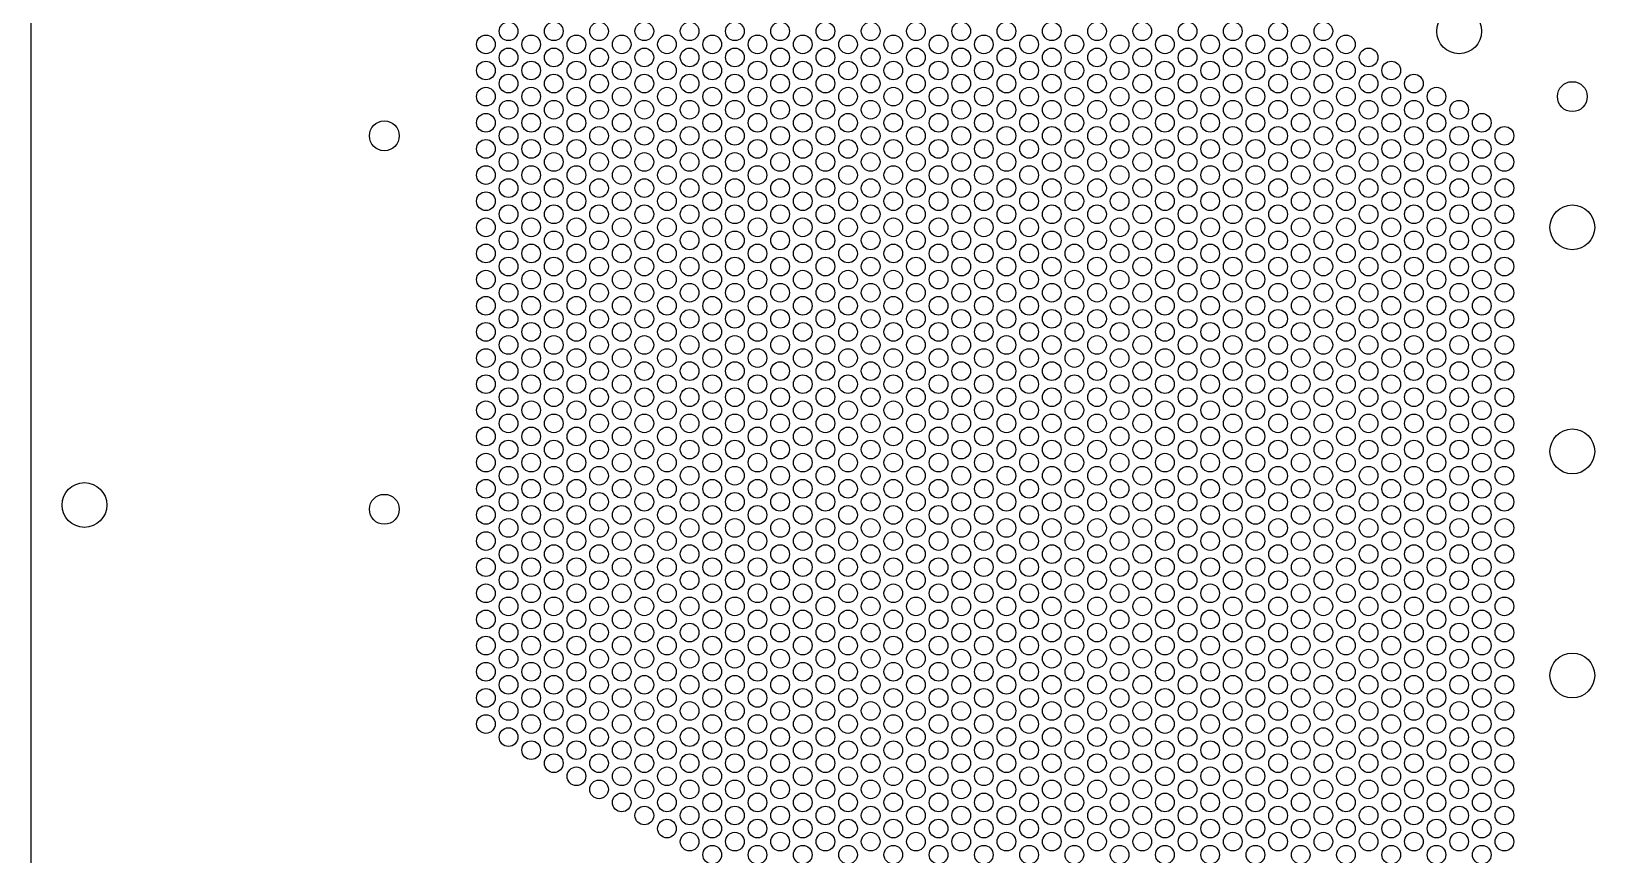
# Model space of a CAD drawing. Extents: x -83 to 83, y -110 to 95.
# Drawn here: x -82.5 to 1.2, y -40.6 to 3.5 of the extents above; entities that cross this region are included whole.
import ezdxf

# ---------------------------------------------------------------- set-up
doc = ezdxf.new("R2010")
doc.units = 0
doc.layers.get('0').update_dxf_attribs({"linetype": 'CONTINUOUS'})

msp = doc.modelspace()

# ---------------------------------------------------------------- linework, layer by layer
at = {"color": 7, "linetype": 'CONTINUOUS'}
msp.add_line((-82.55, -47.66), (-82.55, 47.66), dxfattribs=at)
for centre, radius in [((-6.062, 3.5), 1.2), ((-56.984, 3.5), 0.5), ((-54.56, 3.5), 0.5), ((-52.135, 3.5), 0.5), ((-49.71, 3.5), 0.5), ((-47.285, 3.5), 0.5), ((-44.86, 3.5), 0.5), ((-42.435, 3.5), 0.5), ((-40.01, 3.5), 0.5), ((-37.586, 3.5), 0.5), ((-35.161, 3.5), 0.5), ((-32.736, 3.5), 0.5), ((-30.311, 3.5), 0.5), ((-27.886, 3.5), 0.5), ((-25.461, 3.5), 0.5), ((-23.036, 3.5), 0.5), ((-20.611, 3.5), 0.5), ((-18.187, 3.5), 0.5), ((-15.762, 3.5), 0.5), ((-13.337, 3.5), 0.5), ((-58.197, 2.8), 0.5), ((-56.984, 2.1), 0.5), ((-55.772, 2.8), 0.5), ((-54.56, 2.1), 0.5), ((-53.347, 2.8), 0.5), ((-52.135, 2.1), 0.5), ((-50.922, 2.8), 0.5), ((-49.71, 2.1), 0.5), ((-48.497, 2.8), 0.5), ((-47.285, 2.1), 0.5), ((-46.073, 2.8), 0.5), ((-44.86, 2.1), 0.5), ((-43.648, 2.8), 0.5), ((-42.435, 2.1), 0.5), ((-41.223, 2.8), 0.5), ((-40.01, 2.1), 0.5), ((-38.798, 2.8), 0.5), ((-37.586, 2.1), 0.5), ((-36.373, 2.8), 0.5), ((-35.161, 2.1), 0.5), ((-33.948, 2.8), 0.5), ((-32.736, 2.1), 0.5), ((-31.523, 2.8), 0.5), ((-30.311, 2.1), 0.5), ((-29.098, 2.8), 0.5), ((-27.886, 2.1), 0.5), ((-26.674, 2.8), 0.5), ((-25.461, 2.1), 0.5), ((-24.249, 2.8), 0.5), ((-23.036, 2.1), 0.5), ((-21.824, 2.8), 0.5), ((-20.611, 2.1), 0.5), ((-19.399, 2.8), 0.5), ((-18.187, 2.1), 0.5), ((-16.974, 2.8), 0.5), ((-15.762, 2.1), 0.5), ((-14.549, 2.8), 0.5), ((-13.337, 2.1), 0.5), ((-12.124, 2.8), 0.5), ((-10.912, 2.1), 0.5), ((-58.197, 1.4), 0.5), ((-55.772, 1.4), 0.5), ((-53.347, 1.4), 0.5), ((-50.922, 1.4), 0.5), ((-48.497, 1.4), 0.5), ((-46.073, 1.4), 0.5), ((-43.648, 1.4), 0.5), ((-41.223, 1.4), 0.5), ((-38.798, 1.4), 0.5), ((-36.373, 1.4), 0.5), ((-33.948, 1.4), 0.5), ((-31.523, 1.4), 0.5), ((-29.098, 1.4), 0.5), ((-26.674, 1.4), 0.5), ((-24.249, 1.4), 0.5), ((-21.824, 1.4), 0.5), ((-19.399, 1.4), 0.5), ((-16.974, 1.4), 0.5), ((-14.549, 1.4), 0.5), ((-12.124, 1.4), 0.5), ((-9.699, 1.4), 0.5), ((-56.984, 0.7), 0.5), ((-54.56, 0.7), 0.5), ((-52.135, 0.7), 0.5), ((-49.71, 0.7), 0.5), ((-47.285, 0.7), 0.5), ((-44.86, 0.7), 0.5), ((-42.435, 0.7), 0.5), ((-40.01, 0.7), 0.5), ((-37.586, 0.7), 0.5), ((-35.161, 0.7), 0.5), ((-32.736, 0.7), 0.5), ((-30.311, 0.7), 0.5), ((-27.886, 0.7), 0.5), ((-25.461, 0.7), 0.5), ((-23.036, 0.7), 0.5), ((-20.611, 0.7), 0.5), ((-18.187, 0.7), 0.5), ((-15.762, 0.7), 0.5), ((-13.337, 0.7), 0.5), ((-10.912, 0.7), 0.5), ((-8.487, 0.7), 0.5), ((-58.197, 0), 0.5), ((-55.772, 0), 0.5), ((-53.347, 0), 0.5), ((-50.922, 0), 0.5), ((-48.497, 0), 0.5), ((-46.073, 0), 0.5), ((-43.648, 0), 0.5), ((-41.223, 0), 0.5), ((-38.798, 0), 0.5), ((-36.373, 0), 0.5), ((-33.948, 0), 0.5), ((-31.523, 0), 0.5), ((-29.098, 0), 0.5), ((-26.674, 0), 0.5), ((-24.249, 0), 0.5), ((-21.824, 0), 0.5), ((-19.399, 0), 0.5), ((-16.974, 0), 0.5), ((-14.549, 0), 0.5), ((-12.124, 0), 0.5), ((-9.699, 0), 0.5), ((-7.275, 0), 0.5), ((0, 0), 0.8), ((-56.984, -0.7), 0.5), ((-54.56, -0.7), 0.5), ((-52.135, -0.7), 0.5), ((-49.71, -0.7), 0.5), ((-47.285, -0.7), 0.5), ((-44.86, -0.7), 0.5), ((-42.435, -0.7), 0.5), ((-40.01, -0.7), 0.5), ((-37.586, -0.7), 0.5), ((-35.161, -0.7), 0.5), ((-32.736, -0.7), 0.5), ((-30.311, -0.7), 0.5), ((-27.886, -0.7), 0.5), ((-25.461, -0.7), 0.5), ((-23.036, -0.7), 0.5), ((-20.611, -0.7), 0.5), ((-18.187, -0.7), 0.5), ((-15.762, -0.7), 0.5), ((-13.337, -0.7), 0.5), ((-10.912, -0.7), 0.5), ((-8.487, -0.7), 0.5), ((-6.062, -0.7), 0.5), ((-63.637, -2.1), 0.8), ((-58.197, -1.4), 0.5), ((-56.984, -2.1), 0.5), ((-55.772, -1.4), 0.5), ((-54.56, -2.1), 0.5), ((-53.347, -1.4), 0.5), ((-52.135, -2.1), 0.5), ((-50.922, -1.4), 0.5), ((-49.71, -2.1), 0.5), ((-48.497, -1.4), 0.5), ((-47.285, -2.1), 0.5), ((-46.073, -1.4), 0.5), ((-44.86, -2.1), 0.5), ((-43.648, -1.4), 0.5), ((-42.435, -2.1), 0.5), ((-41.223, -1.4), 0.5), ((-40.01, -2.1), 0.5), ((-38.798, -1.4), 0.5), ((-37.586, -2.1), 0.5), ((-36.373, -1.4), 0.5), ((-35.161, -2.1), 0.5), ((-33.948, -1.4), 0.5), ((-32.736, -2.1), 0.5), ((-31.523, -1.4), 0.5), ((-30.311, -2.1), 0.5), ((-29.098, -1.4), 0.5), ((-27.886, -2.1), 0.5), ((-26.674, -1.4), 0.5), ((-25.461, -2.1), 0.5), ((-24.249, -1.4), 0.5), ((-23.036, -2.1), 0.5), ((-21.824, -1.4), 0.5), ((-20.611, -2.1), 0.5), ((-19.399, -1.4), 0.5), ((-18.187, -2.1), 0.5), ((-16.974, -1.4), 0.5), ((-15.762, -2.1), 0.5), ((-14.549, -1.4), 0.5), ((-13.337, -2.1), 0.5), ((-12.124, -1.4), 0.5), ((-10.912, -2.1), 0.5), ((-9.699, -1.4), 0.5), ((-8.487, -2.1), 0.5), ((-7.275, -1.4), 0.5), ((-6.062, -2.1), 0.5), ((-4.85, -1.4), 0.5), ((-3.637, -2.1), 0.5), ((-58.197, -2.8), 0.5), ((-55.772, -2.8), 0.5), ((-53.347, -2.8), 0.5), ((-50.922, -2.8), 0.5), ((-48.497, -2.8), 0.5), ((-46.073, -2.8), 0.5), ((-43.648, -2.8), 0.5), ((-41.223, -2.8), 0.5), ((-38.798, -2.8), 0.5), ((-36.373, -2.8), 0.5), ((-33.948, -2.8), 0.5), ((-31.523, -2.8), 0.5), ((-29.098, -2.8), 0.5), ((-26.674, -2.8), 0.5), ((-24.249, -2.8), 0.5), ((-21.824, -2.8), 0.5), ((-19.399, -2.8), 0.5), ((-16.974, -2.8), 0.5), ((-14.549, -2.8), 0.5), ((-12.124, -2.8), 0.5), ((-9.699, -2.8), 0.5), ((-7.275, -2.8), 0.5), ((-4.85, -2.8), 0.5), ((-56.984, -3.5), 0.5), ((-54.56, -3.5), 0.5), ((-52.135, -3.5), 0.5), ((-49.71, -3.5), 0.5), ((-47.285, -3.5), 0.5), ((-44.86, -3.5), 0.5), ((-42.435, -3.5), 0.5), ((-40.01, -3.5), 0.5), ((-37.586, -3.5), 0.5), ((-35.161, -3.5), 0.5), ((-32.736, -3.5), 0.5), ((-30.311, -3.5), 0.5), ((-27.886, -3.5), 0.5), ((-25.461, -3.5), 0.5), ((-23.036, -3.5), 0.5), ((-20.611, -3.5), 0.5), ((-18.187, -3.5), 0.5), ((-15.762, -3.5), 0.5), ((-13.337, -3.5), 0.5), ((-10.912, -3.5), 0.5), ((-8.487, -3.5), 0.5), ((-6.062, -3.5), 0.5), ((-3.637, -3.5), 0.5), ((-58.197, -4.2), 0.5), ((-55.772, -4.2), 0.5), ((-53.347, -4.2), 0.5), ((-50.922, -4.2), 0.5), ((-48.497, -4.2), 0.5), ((-46.073, -4.2), 0.5), ((-43.648, -4.2), 0.5), ((-41.223, -4.2), 0.5), ((-38.798, -4.2), 0.5), ((-36.373, -4.2), 0.5), ((-33.948, -4.2), 0.5), ((-31.523, -4.2), 0.5), ((-29.098, -4.2), 0.5), ((-26.674, -4.2), 0.5), ((-24.249, -4.2), 0.5), ((-21.824, -4.2), 0.5), ((-19.399, -4.2), 0.5), ((-16.974, -4.2), 0.5), ((-14.549, -4.2), 0.5), ((-12.124, -4.2), 0.5), ((-9.699, -4.2), 0.5), ((-7.275, -4.2), 0.5), ((-4.85, -4.2), 0.5), ((-56.984, -4.9), 0.5), ((-54.56, -4.9), 0.5), ((-52.135, -4.9), 0.5), ((-49.71, -4.9), 0.5), ((-47.285, -4.9), 0.5), ((-44.86, -4.9), 0.5), ((-42.435, -4.9), 0.5), ((-40.01, -4.9), 0.5), ((-37.586, -4.9), 0.5), ((-35.161, -4.9), 0.5), ((-32.736, -4.9), 0.5), ((-30.311, -4.9), 0.5), ((-27.886, -4.9), 0.5), ((-25.461, -4.9), 0.5), ((-23.036, -4.9), 0.5), ((-20.611, -4.9), 0.5), ((-18.187, -4.9), 0.5), ((-15.762, -4.9), 0.5), ((-13.337, -4.9), 0.5), ((-10.912, -4.9), 0.5), ((-8.487, -4.9), 0.5), ((-6.062, -4.9), 0.5), ((-3.637, -4.9), 0.5), ((-58.197, -5.6), 0.5), ((-56.984, -6.3), 0.5), ((-55.772, -5.6), 0.5), ((-54.56, -6.3), 0.5), ((-53.347, -5.6), 0.5), ((-52.135, -6.3), 0.5), ((-50.922, -5.6), 0.5), ((-49.71, -6.3), 0.5), ((-48.497, -5.6), 0.5), ((-47.285, -6.3), 0.5), ((-46.073, -5.6), 0.5), ((-44.86, -6.3), 0.5), ((-43.648, -5.6), 0.5), ((-42.435, -6.3), 0.5), ((-41.223, -5.6), 0.5), ((-40.01, -6.3), 0.5), ((-38.798, -5.6), 0.5), ((-37.586, -6.3), 0.5), ((-36.373, -5.6), 0.5), ((-35.161, -6.3), 0.5), ((-33.948, -5.6), 0.5), ((-32.736, -6.3), 0.5), ((-31.523, -5.6), 0.5), ((-30.311, -6.3), 0.5), ((-29.098, -5.6), 0.5), ((-27.886, -6.3), 0.5), ((-26.674, -5.6), 0.5), ((-25.461, -6.3), 0.5), ((-24.249, -5.6), 0.5), ((-23.036, -6.3), 0.5), ((-21.824, -5.6), 0.5), ((-20.611, -6.3), 0.5), ((-19.399, -5.6), 0.5), ((-18.187, -6.3), 0.5), ((-16.974, -5.6), 0.5), ((-15.762, -6.3), 0.5), ((-14.549, -5.6), 0.5), ((-13.337, -6.3), 0.5), ((-12.124, -5.6), 0.5), ((-10.912, -6.3), 0.5), ((-9.699, -5.6), 0.5), ((-8.487, -6.3), 0.5), ((-7.275, -5.6), 0.5), ((-6.062, -6.3), 0.5), ((-4.85, -5.6), 0.5), ((-3.637, -6.3), 0.5), ((0, -7), 1.2), ((-58.197, -7), 0.5), ((-55.772, -7), 0.5), ((-53.347, -7), 0.5), ((-50.922, -7), 0.5), ((-48.497, -7), 0.5), ((-46.073, -7), 0.5), ((-43.648, -7), 0.5), ((-41.223, -7), 0.5), ((-38.798, -7), 0.5), ((-36.373, -7), 0.5), ((-33.948, -7), 0.5), ((-31.523, -7), 0.5), ((-29.098, -7), 0.5), ((-26.674, -7), 0.5), ((-24.249, -7), 0.5), ((-21.824, -7), 0.5), ((-19.399, -7), 0.5), ((-16.974, -7), 0.5), ((-14.549, -7), 0.5), ((-12.124, -7), 0.5), ((-9.699, -7), 0.5), ((-7.275, -7), 0.5), ((-4.85, -7), 0.5), ((-56.984, -7.7), 0.5), ((-54.56, -7.7), 0.5), ((-52.135, -7.7), 0.5), ((-49.71, -7.7), 0.5), ((-47.285, -7.7), 0.5), ((-44.86, -7.7), 0.5), ((-42.435, -7.7), 0.5), ((-40.01, -7.7), 0.5), ((-37.586, -7.7), 0.5), ((-35.161, -7.7), 0.5), ((-32.736, -7.7), 0.5), ((-30.311, -7.7), 0.5), ((-27.886, -7.7), 0.5), ((-25.461, -7.7), 0.5), ((-23.036, -7.7), 0.5), ((-20.611, -7.7), 0.5), ((-18.187, -7.7), 0.5), ((-15.762, -7.7), 0.5), ((-13.337, -7.7), 0.5), ((-10.912, -7.7), 0.5), ((-8.487, -7.7), 0.5), ((-6.062, -7.7), 0.5), ((-3.637, -7.7), 0.5), ((-58.197, -8.4), 0.5), ((-55.772, -8.4), 0.5), ((-53.347, -8.4), 0.5), ((-50.922, -8.4), 0.5), ((-48.497, -8.4), 0.5), ((-46.073, -8.4), 0.5), ((-43.648, -8.4), 0.5), ((-41.223, -8.4), 0.5), ((-38.798, -8.4), 0.5), ((-36.373, -8.4), 0.5), ((-33.948, -8.4), 0.5), ((-31.523, -8.4), 0.5), ((-29.098, -8.4), 0.5), ((-26.674, -8.4), 0.5), ((-24.249, -8.4), 0.5), ((-21.824, -8.4), 0.5), ((-19.399, -8.4), 0.5), ((-16.974, -8.4), 0.5), ((-14.549, -8.4), 0.5), ((-12.124, -8.4), 0.5), ((-9.699, -8.4), 0.5), ((-7.275, -8.4), 0.5), ((-4.85, -8.4), 0.5), ((-56.984, -9.1), 0.5), ((-54.56, -9.1), 0.5), ((-52.135, -9.1), 0.5), ((-49.71, -9.1), 0.5), ((-47.285, -9.1), 0.5), ((-44.86, -9.1), 0.5), ((-42.435, -9.1), 0.5), ((-40.01, -9.1), 0.5), ((-37.586, -9.1), 0.5), ((-35.161, -9.1), 0.5), ((-32.736, -9.1), 0.5), ((-30.311, -9.1), 0.5), ((-27.886, -9.1), 0.5), ((-25.461, -9.1), 0.5), ((-23.036, -9.1), 0.5), ((-20.611, -9.1), 0.5), ((-18.187, -9.1), 0.5), ((-15.762, -9.1), 0.5), ((-13.337, -9.1), 0.5), ((-10.912, -9.1), 0.5), ((-8.487, -9.1), 0.5), ((-6.062, -9.1), 0.5), ((-3.637, -9.1), 0.5), ((-58.197, -9.8), 0.5), ((-56.984, -10.5), 0.5), ((-55.772, -9.8), 0.5), ((-54.56, -10.5), 0.5), ((-53.347, -9.8), 0.5), ((-52.135, -10.5), 0.5), ((-50.922, -9.8), 0.5), ((-49.71, -10.5), 0.5), ((-48.497, -9.8), 0.5), ((-47.285, -10.5), 0.5), ((-46.073, -9.8), 0.5), ((-44.86, -10.5), 0.5), ((-43.648, -9.8), 0.5), ((-42.435, -10.5), 0.5), ((-41.223, -9.8), 0.5), ((-40.01, -10.5), 0.5), ((-38.798, -9.8), 0.5), ((-37.586, -10.5), 0.5), ((-36.373, -9.8), 0.5), ((-35.161, -10.5), 0.5), ((-33.948, -9.8), 0.5), ((-32.736, -10.5), 0.5), ((-31.523, -9.8), 0.5), ((-30.311, -10.5), 0.5), ((-29.098, -9.8), 0.5), ((-27.886, -10.5), 0.5), ((-26.674, -9.8), 0.5), ((-25.461, -10.5), 0.5), ((-24.249, -9.8), 0.5), ((-23.036, -10.5), 0.5), ((-21.824, -9.8), 0.5), ((-20.611, -10.5), 0.5), ((-19.399, -9.8), 0.5), ((-18.187, -10.5), 0.5), ((-16.974, -9.8), 0.5), ((-15.762, -10.5), 0.5), ((-14.549, -9.8), 0.5), ((-13.337, -10.5), 0.5), ((-12.124, -9.8), 0.5), ((-10.912, -10.5), 0.5), ((-9.699, -9.8), 0.5), ((-8.487, -10.5), 0.5), ((-7.275, -9.8), 0.5), ((-6.062, -10.5), 0.5), ((-4.85, -9.8), 0.5), ((-3.637, -10.5), 0.5), ((-58.197, -11.2), 0.5), ((-55.772, -11.2), 0.5), ((-53.347, -11.2), 0.5), ((-50.922, -11.2), 0.5), ((-48.497, -11.2), 0.5), ((-46.073, -11.2), 0.5), ((-43.648, -11.2), 0.5), ((-41.223, -11.2), 0.5), ((-38.798, -11.2), 0.5), ((-36.373, -11.2), 0.5), ((-33.948, -11.2), 0.5), ((-31.523, -11.2), 0.5), ((-29.098, -11.2), 0.5), ((-26.674, -11.2), 0.5), ((-24.249, -11.2), 0.5), ((-21.824, -11.2), 0.5), ((-19.399, -11.2), 0.5), ((-16.974, -11.2), 0.5), ((-14.549, -11.2), 0.5), ((-12.124, -11.2), 0.5), ((-9.699, -11.2), 0.5), ((-7.275, -11.2), 0.5), ((-4.85, -11.2), 0.5), ((-56.984, -11.9), 0.5), ((-54.56, -11.9), 0.5), ((-52.135, -11.9), 0.5), ((-49.71, -11.9), 0.5), ((-47.285, -11.9), 0.5), ((-44.86, -11.9), 0.5), ((-42.435, -11.9), 0.5), ((-40.01, -11.9), 0.5), ((-37.586, -11.9), 0.5), ((-35.161, -11.9), 0.5), ((-32.736, -11.9), 0.5), ((-30.311, -11.9), 0.5), ((-27.886, -11.9), 0.5), ((-25.461, -11.9), 0.5), ((-23.036, -11.9), 0.5), ((-20.611, -11.9), 0.5), ((-18.187, -11.9), 0.5), ((-15.762, -11.9), 0.5), ((-13.337, -11.9), 0.5), ((-10.912, -11.9), 0.5), ((-8.487, -11.9), 0.5), ((-6.062, -11.9), 0.5), ((-3.637, -11.9), 0.5), ((-58.197, -12.6), 0.5), ((-55.772, -12.6), 0.5), ((-53.347, -12.6), 0.5), ((-50.922, -12.6), 0.5), ((-48.497, -12.6), 0.5), ((-46.073, -12.6), 0.5), ((-43.648, -12.6), 0.5), ((-41.223, -12.6), 0.5), ((-38.798, -12.6), 0.5), ((-36.373, -12.6), 0.5), ((-33.948, -12.6), 0.5), ((-31.523, -12.6), 0.5), ((-29.098, -12.6), 0.5), ((-26.674, -12.6), 0.5), ((-24.249, -12.6), 0.5), ((-21.824, -12.6), 0.5), ((-19.399, -12.6), 0.5), ((-16.974, -12.6), 0.5), ((-14.549, -12.6), 0.5), ((-12.124, -12.6), 0.5), ((-9.699, -12.6), 0.5), ((-7.275, -12.6), 0.5), ((-4.85, -12.6), 0.5), ((-56.984, -13.3), 0.5), ((-54.56, -13.3), 0.5), ((-52.135, -13.3), 0.5), ((-49.71, -13.3), 0.5), ((-47.285, -13.3), 0.5), ((-44.86, -13.3), 0.5), ((-42.435, -13.3), 0.5), ((-40.01, -13.3), 0.5), ((-37.586, -13.3), 0.5), ((-35.161, -13.3), 0.5), ((-32.736, -13.3), 0.5), ((-30.311, -13.3), 0.5), ((-27.886, -13.3), 0.5), ((-25.461, -13.3), 0.5), ((-23.036, -13.3), 0.5), ((-20.611, -13.3), 0.5), ((-18.187, -13.3), 0.5), ((-15.762, -13.3), 0.5), ((-13.337, -13.3), 0.5), ((-10.912, -13.3), 0.5), ((-8.487, -13.3), 0.5), ((-6.062, -13.3), 0.5), ((-3.637, -13.3), 0.5), ((-58.197, -14), 0.5), ((-56.984, -14.7), 0.5), ((-55.772, -14), 0.5), ((-54.56, -14.7), 0.5), ((-53.347, -14), 0.5), ((-52.135, -14.7), 0.5), ((-50.922, -14), 0.5), ((-49.71, -14.7), 0.5), ((-48.497, -14), 0.5), ((-47.285, -14.7), 0.5), ((-46.073, -14), 0.5), ((-44.86, -14.7), 0.5), ((-43.648, -14), 0.5), ((-42.435, -14.7), 0.5), ((-41.223, -14), 0.5), ((-40.01, -14.7), 0.5), ((-38.798, -14), 0.5), ((-37.586, -14.7), 0.5), ((-36.373, -14), 0.5), ((-35.161, -14.7), 0.5), ((-33.948, -14), 0.5), ((-32.736, -14.7), 0.5), ((-31.523, -14), 0.5), ((-30.311, -14.7), 0.5), ((-29.098, -14), 0.5), ((-27.886, -14.7), 0.5), ((-26.674, -14), 0.5), ((-25.461, -14.7), 0.5), ((-24.249, -14), 0.5), ((-23.036, -14.7), 0.5), ((-21.824, -14), 0.5), ((-20.611, -14.7), 0.5), ((-19.399, -14), 0.5), ((-18.187, -14.7), 0.5), ((-16.974, -14), 0.5), ((-15.762, -14.7), 0.5), ((-14.549, -14), 0.5), ((-13.337, -14.7), 0.5), ((-12.124, -14), 0.5), ((-10.912, -14.7), 0.5), ((-9.699, -14), 0.5), ((-8.487, -14.7), 0.5), ((-7.275, -14), 0.5), ((-6.062, -14.7), 0.5), ((-4.85, -14), 0.5), ((-3.637, -14.7), 0.5), ((-58.197, -15.4), 0.5), ((-55.772, -15.4), 0.5), ((-53.347, -15.4), 0.5), ((-50.922, -15.4), 0.5), ((-48.497, -15.4), 0.5), ((-46.073, -15.4), 0.5), ((-43.648, -15.4), 0.5), ((-41.223, -15.4), 0.5), ((-38.798, -15.4), 0.5), ((-36.373, -15.4), 0.5), ((-33.948, -15.4), 0.5), ((-31.523, -15.4), 0.5), ((-29.098, -15.4), 0.5), ((-26.674, -15.4), 0.5), ((-24.249, -15.4), 0.5), ((-21.824, -15.4), 0.5), ((-19.399, -15.4), 0.5), ((-16.974, -15.4), 0.5), ((-14.549, -15.4), 0.5), ((-12.124, -15.4), 0.5), ((-9.699, -15.4), 0.5), ((-7.275, -15.4), 0.5), ((-4.85, -15.4), 0.5), ((-56.984, -16.1), 0.5), ((-54.56, -16.1), 0.5), ((-52.135, -16.1), 0.5), ((-49.71, -16.1), 0.5), ((-47.285, -16.1), 0.5), ((-44.86, -16.1), 0.5), ((-42.435, -16.1), 0.5), ((-40.01, -16.1), 0.5), ((-37.586, -16.1), 0.5), ((-35.161, -16.1), 0.5), ((-32.736, -16.1), 0.5), ((-30.311, -16.1), 0.5), ((-27.886, -16.1), 0.5), ((-25.461, -16.1), 0.5), ((-23.036, -16.1), 0.5), ((-20.611, -16.1), 0.5), ((-18.187, -16.1), 0.5), ((-15.762, -16.1), 0.5), ((-13.337, -16.1), 0.5), ((-10.912, -16.1), 0.5), ((-8.487, -16.1), 0.5), ((-6.062, -16.1), 0.5), ((-3.637, -16.1), 0.5), ((-58.197, -16.8), 0.5), ((-55.772, -16.8), 0.5), ((-53.347, -16.8), 0.5), ((-50.922, -16.8), 0.5), ((-48.497, -16.8), 0.5), ((-46.073, -16.8), 0.5), ((-43.648, -16.8), 0.5), ((-41.223, -16.8), 0.5), ((-38.798, -16.8), 0.5), ((-36.373, -16.8), 0.5), ((-33.948, -16.8), 0.5), ((-31.523, -16.8), 0.5), ((-29.098, -16.8), 0.5), ((-26.674, -16.8), 0.5), ((-24.249, -16.8), 0.5), ((-21.824, -16.8), 0.5), ((-19.399, -16.8), 0.5), ((-16.974, -16.8), 0.5), ((-14.549, -16.8), 0.5), ((-12.124, -16.8), 0.5), ((-9.699, -16.8), 0.5), ((-7.275, -16.8), 0.5), ((-4.85, -16.8), 0.5), ((-56.984, -17.5), 0.5), ((-54.56, -17.5), 0.5), ((-52.135, -17.5), 0.5), ((-49.71, -17.5), 0.5), ((-47.285, -17.5), 0.5), ((-44.86, -17.5), 0.5), ((-42.435, -17.5), 0.5), ((-40.01, -17.5), 0.5), ((-37.586, -17.5), 0.5), ((-35.161, -17.5), 0.5), ((-32.736, -17.5), 0.5), ((-30.311, -17.5), 0.5), ((-27.886, -17.5), 0.5), ((-25.461, -17.5), 0.5), ((-23.036, -17.5), 0.5), ((-20.611, -17.5), 0.5), ((-18.187, -17.5), 0.5), ((-15.762, -17.5), 0.5), ((-13.337, -17.5), 0.5), ((-10.912, -17.5), 0.5), ((-8.487, -17.5), 0.5), ((-6.062, -17.5), 0.5), ((-3.637, -17.5), 0.5), ((-58.197, -18.2), 0.5), ((-56.984, -18.9), 0.5), ((-55.772, -18.2), 0.5), ((-54.56, -18.9), 0.5), ((-53.347, -18.2), 0.5), ((-52.135, -18.9), 0.5), ((-50.922, -18.2), 0.5), ((-49.71, -18.9), 0.5), ((-48.497, -18.2), 0.5), ((-47.285, -18.9), 0.5), ((-46.073, -18.2), 0.5), ((-44.86, -18.9), 0.5), ((-43.648, -18.2), 0.5), ((-42.435, -18.9), 0.5), ((-41.223, -18.2), 0.5), ((-40.01, -18.9), 0.5), ((-38.798, -18.2), 0.5), ((-37.586, -18.9), 0.5), ((-36.373, -18.2), 0.5), ((-35.161, -18.9), 0.5), ((-33.948, -18.2), 0.5), ((-32.736, -18.9), 0.5), ((-31.523, -18.2), 0.5), ((-30.311, -18.9), 0.5), ((-29.098, -18.2), 0.5), ((-27.886, -18.9), 0.5), ((-26.674, -18.2), 0.5), ((-25.461, -18.9), 0.5), ((-24.249, -18.2), 0.5), ((-23.036, -18.9), 0.5), ((-21.824, -18.2), 0.5), ((-20.611, -18.9), 0.5), ((-19.399, -18.2), 0.5), ((-18.187, -18.9), 0.5), ((-16.974, -18.2), 0.5), ((-15.762, -18.9), 0.5), ((-14.549, -18.2), 0.5), ((-13.337, -18.9), 0.5), ((-12.124, -18.2), 0.5), ((-10.912, -18.9), 0.5), ((-9.699, -18.2), 0.5), ((-8.487, -18.9), 0.5), ((-7.275, -18.2), 0.5), ((-6.062, -18.9), 0.5), ((-4.85, -18.2), 0.5), ((-3.637, -18.9), 0.5), ((0, -19), 1.2), ((-58.197, -19.6), 0.5), ((-55.772, -19.6), 0.5), ((-53.347, -19.6), 0.5), ((-50.922, -19.6), 0.5), ((-48.497, -19.6), 0.5), ((-46.073, -19.6), 0.5), ((-43.648, -19.6), 0.5), ((-41.223, -19.6), 0.5), ((-38.798, -19.6), 0.5), ((-36.373, -19.6), 0.5), ((-33.948, -19.6), 0.5), ((-31.523, -19.6), 0.5), ((-29.098, -19.6), 0.5), ((-26.674, -19.6), 0.5), ((-24.249, -19.6), 0.5), ((-21.824, -19.6), 0.5), ((-19.399, -19.6), 0.5), ((-16.974, -19.6), 0.5), ((-14.549, -19.6), 0.5), ((-12.124, -19.6), 0.5), ((-9.699, -19.6), 0.5), ((-7.275, -19.6), 0.5), ((-4.85, -19.6), 0.5), ((-56.984, -20.3), 0.5), ((-54.56, -20.3), 0.5), ((-52.135, -20.3), 0.5), ((-49.71, -20.3), 0.5), ((-47.285, -20.3), 0.5), ((-44.86, -20.3), 0.5), ((-42.435, -20.3), 0.5), ((-40.01, -20.3), 0.5), ((-37.586, -20.3), 0.5), ((-35.161, -20.3), 0.5), ((-32.736, -20.3), 0.5), ((-30.311, -20.3), 0.5), ((-27.886, -20.3), 0.5), ((-25.461, -20.3), 0.5), ((-23.036, -20.3), 0.5), ((-20.611, -20.3), 0.5), ((-18.187, -20.3), 0.5), ((-15.762, -20.3), 0.5), ((-13.337, -20.3), 0.5), ((-10.912, -20.3), 0.5), ((-8.487, -20.3), 0.5), ((-6.062, -20.3), 0.5), ((-3.637, -20.3), 0.5), ((-79.703, -21.871), 1.2), ((-58.197, -21), 0.5), ((-55.772, -21), 0.5), ((-53.347, -21), 0.5), ((-50.922, -21), 0.5), ((-48.497, -21), 0.5), ((-46.073, -21), 0.5), ((-43.648, -21), 0.5), ((-41.223, -21), 0.5), ((-38.798, -21), 0.5), ((-36.373, -21), 0.5), ((-33.948, -21), 0.5), ((-31.523, -21), 0.5), ((-29.098, -21), 0.5), ((-26.674, -21), 0.5), ((-24.249, -21), 0.5), ((-21.824, -21), 0.5), ((-19.399, -21), 0.5), ((-16.974, -21), 0.5), ((-14.549, -21), 0.5), ((-12.124, -21), 0.5), ((-9.699, -21), 0.5), ((-7.275, -21), 0.5), ((-4.85, -21), 0.5), ((-63.637, -22.1), 0.8), ((-56.984, -21.7), 0.5), ((-54.56, -21.7), 0.5), ((-52.135, -21.7), 0.5), ((-49.71, -21.7), 0.5), ((-47.285, -21.7), 0.5), ((-44.86, -21.7), 0.5), ((-42.435, -21.7), 0.5), ((-40.01, -21.7), 0.5), ((-37.586, -21.7), 0.5), ((-35.161, -21.7), 0.5), ((-32.736, -21.7), 0.5), ((-30.311, -21.7), 0.5), ((-27.886, -21.7), 0.5), ((-25.461, -21.7), 0.5), ((-23.036, -21.7), 0.5), ((-20.611, -21.7), 0.5), ((-18.187, -21.7), 0.5), ((-15.762, -21.7), 0.5), ((-13.337, -21.7), 0.5), ((-10.912, -21.7), 0.5), ((-8.487, -21.7), 0.5), ((-6.062, -21.7), 0.5), ((-3.637, -21.7), 0.5), ((-58.197, -22.4), 0.5), ((-56.984, -23.1), 0.5), ((-55.772, -22.4), 0.5), ((-54.56, -23.1), 0.5), ((-53.347, -22.4), 0.5), ((-52.135, -23.1), 0.5), ((-50.922, -22.4), 0.5), ((-49.71, -23.1), 0.5), ((-48.497, -22.4), 0.5), ((-47.285, -23.1), 0.5), ((-46.073, -22.4), 0.5), ((-44.86, -23.1), 0.5), ((-43.648, -22.4), 0.5), ((-42.435, -23.1), 0.5), ((-41.223, -22.4), 0.5), ((-40.01, -23.1), 0.5), ((-38.798, -22.4), 0.5), ((-37.586, -23.1), 0.5), ((-36.373, -22.4), 0.5), ((-35.161, -23.1), 0.5), ((-33.948, -22.4), 0.5), ((-32.736, -23.1), 0.5), ((-31.523, -22.4), 0.5), ((-30.311, -23.1), 0.5), ((-29.098, -22.4), 0.5), ((-27.886, -23.1), 0.5), ((-26.674, -22.4), 0.5), ((-25.461, -23.1), 0.5), ((-24.249, -22.4), 0.5), ((-23.036, -23.1), 0.5), ((-21.824, -22.4), 0.5), ((-20.611, -23.1), 0.5), ((-19.399, -22.4), 0.5), ((-18.187, -23.1), 0.5), ((-16.974, -22.4), 0.5), ((-15.762, -23.1), 0.5), ((-14.549, -22.4), 0.5), ((-13.337, -23.1), 0.5), ((-12.124, -22.4), 0.5), ((-10.912, -23.1), 0.5), ((-9.699, -22.4), 0.5), ((-8.487, -23.1), 0.5), ((-7.275, -22.4), 0.5), ((-6.062, -23.1), 0.5), ((-4.85, -22.4), 0.5), ((-3.637, -23.1), 0.5), ((-58.197, -23.8), 0.5), ((-55.772, -23.8), 0.5), ((-53.347, -23.8), 0.5), ((-50.922, -23.8), 0.5), ((-48.497, -23.8), 0.5), ((-46.073, -23.8), 0.5), ((-43.648, -23.8), 0.5), ((-41.223, -23.8), 0.5), ((-38.798, -23.8), 0.5), ((-36.373, -23.8), 0.5), ((-33.948, -23.8), 0.5), ((-31.523, -23.8), 0.5), ((-29.098, -23.8), 0.5), ((-26.674, -23.8), 0.5), ((-24.249, -23.8), 0.5), ((-21.824, -23.8), 0.5), ((-19.399, -23.8), 0.5), ((-16.974, -23.8), 0.5), ((-14.549, -23.8), 0.5), ((-12.124, -23.8), 0.5), ((-9.699, -23.8), 0.5), ((-7.275, -23.8), 0.5), ((-4.85, -23.8), 0.5), ((-56.984, -24.5), 0.5), ((-54.56, -24.5), 0.5), ((-52.135, -24.5), 0.5), ((-49.71, -24.5), 0.5), ((-47.285, -24.5), 0.5), ((-44.86, -24.5), 0.5), ((-42.435, -24.5), 0.5), ((-40.01, -24.5), 0.5), ((-37.586, -24.5), 0.5), ((-35.161, -24.5), 0.5), ((-32.736, -24.5), 0.5), ((-30.311, -24.5), 0.5), ((-27.886, -24.5), 0.5), ((-25.461, -24.5), 0.5), ((-23.036, -24.5), 0.5), ((-20.611, -24.5), 0.5), ((-18.187, -24.5), 0.5), ((-15.762, -24.5), 0.5), ((-13.337, -24.5), 0.5), ((-10.912, -24.5), 0.5), ((-8.487, -24.5), 0.5), ((-6.062, -24.5), 0.5), ((-3.637, -24.5), 0.5), ((-58.197, -25.2), 0.5), ((-55.772, -25.2), 0.5), ((-53.347, -25.2), 0.5), ((-50.922, -25.2), 0.5), ((-48.497, -25.2), 0.5), ((-46.073, -25.2), 0.5), ((-43.648, -25.2), 0.5), ((-41.223, -25.2), 0.5), ((-38.798, -25.2), 0.5), ((-36.373, -25.2), 0.5), ((-33.948, -25.2), 0.5), ((-31.523, -25.2), 0.5), ((-29.098, -25.2), 0.5), ((-26.674, -25.2), 0.5), ((-24.249, -25.2), 0.5), ((-21.824, -25.2), 0.5), ((-19.399, -25.2), 0.5), ((-16.974, -25.2), 0.5), ((-14.549, -25.2), 0.5), ((-12.124, -25.2), 0.5), ((-9.699, -25.2), 0.5), ((-7.275, -25.2), 0.5), ((-4.85, -25.2), 0.5), ((-56.984, -25.9), 0.5), ((-54.56, -25.9), 0.5), ((-52.135, -25.9), 0.5), ((-49.71, -25.9), 0.5), ((-47.285, -25.9), 0.5), ((-44.86, -25.9), 0.5), ((-42.435, -25.9), 0.5), ((-40.01, -25.9), 0.5), ((-37.586, -25.9), 0.5), ((-35.161, -25.9), 0.5), ((-32.736, -25.9), 0.5), ((-30.311, -25.9), 0.5), ((-27.886, -25.9), 0.5), ((-25.461, -25.9), 0.5), ((-23.036, -25.9), 0.5), ((-20.611, -25.9), 0.5), ((-18.187, -25.9), 0.5), ((-15.762, -25.9), 0.5), ((-13.337, -25.9), 0.5), ((-10.912, -25.9), 0.5), ((-8.487, -25.9), 0.5), ((-6.062, -25.9), 0.5), ((-3.637, -25.9), 0.5), ((-58.197, -26.6), 0.5), ((-56.984, -27.3), 0.5), ((-55.772, -26.6), 0.5), ((-53.347, -26.6), 0.5), ((-50.922, -26.6), 0.5), ((-49.71, -27.3), 0.5), ((-48.497, -26.6), 0.5), ((-46.073, -26.6), 0.5), ((-43.648, -26.6), 0.5), ((-42.435, -27.3), 0.5), ((-41.223, -26.6), 0.5), ((-38.798, -26.6), 0.5), ((-36.373, -26.6), 0.5), ((-35.161, -27.3), 0.5), ((-33.948, -26.6), 0.5), ((-32.736, -27.3), 0.5), ((-31.523, -26.6), 0.5), ((-30.311, -27.3), 0.5), ((-29.098, -26.6), 0.5), ((-27.886, -27.3), 0.5), ((-26.674, -26.6), 0.5), ((-25.461, -27.3), 0.5), ((-24.249, -26.6), 0.5), ((-23.036, -27.3), 0.5), ((-21.824, -26.6), 0.5), ((-20.611, -27.3), 0.5), ((-19.399, -26.6), 0.5), ((-18.187, -27.3), 0.5), ((-16.974, -26.6), 0.5), ((-15.762, -27.3), 0.5), ((-14.549, -26.6), 0.5), ((-13.337, -27.3), 0.5), ((-12.124, -26.6), 0.5), ((-10.912, -27.3), 0.5), ((-9.699, -26.6), 0.5), ((-8.487, -27.3), 0.5), ((-7.275, -26.6), 0.5), ((-6.062, -27.3), 0.5), ((-4.85, -26.6), 0.5), ((-3.637, -27.3), 0.5), ((-58.197, -28), 0.5), ((-55.772, -28), 0.5), ((-54.56, -27.3), 0.5), ((-53.347, -28), 0.5), ((-52.135, -27.3), 0.5), ((-50.922, -28), 0.5), ((-48.497, -28), 0.5), ((-47.285, -27.3), 0.5), ((-46.073, -28), 0.5), ((-44.86, -27.3), 0.5), ((-43.648, -28), 0.5), ((-41.223, -28), 0.5), ((-40.01, -27.3), 0.5), ((-38.798, -28), 0.5), ((-37.586, -27.3), 0.5), ((-36.373, -28), 0.5), ((-33.948, -28), 0.5), ((-31.523, -28), 0.5), ((-29.098, -28), 0.5), ((-26.674, -28), 0.5), ((-24.249, -28), 0.5), ((-21.824, -28), 0.5), ((-19.399, -28), 0.5), ((-16.974, -28), 0.5), ((-14.549, -28), 0.5), ((-12.124, -28), 0.5), ((-9.699, -28), 0.5), ((-7.275, -28), 0.5), ((-4.85, -28), 0.5), ((-56.984, -28.7), 0.5), ((-54.56, -28.7), 0.5), ((-52.135, -28.7), 0.5), ((-49.71, -28.7), 0.5), ((-47.285, -28.7), 0.5), ((-44.86, -28.7), 0.5), ((-42.435, -28.7), 0.5), ((-40.01, -28.7), 0.5), ((-37.586, -28.7), 0.5), ((-35.161, -28.7), 0.5), ((-32.736, -28.7), 0.5), ((-30.311, -28.7), 0.5), ((-27.886, -28.7), 0.5), ((-25.461, -28.7), 0.5), ((-23.036, -28.7), 0.5), ((-20.611, -28.7), 0.5), ((-18.187, -28.7), 0.5), ((-15.762, -28.7), 0.5), ((-13.337, -28.7), 0.5), ((-10.912, -28.7), 0.5), ((-8.487, -28.7), 0.5), ((-6.062, -28.7), 0.5), ((-3.637, -28.7), 0.5), ((-58.197, -29.4), 0.5), ((-55.772, -29.4), 0.5), ((-53.347, -29.4), 0.5), ((-50.922, -29.4), 0.5), ((-48.497, -29.4), 0.5), ((-46.073, -29.4), 0.5), ((-43.648, -29.4), 0.5), ((-41.223, -29.4), 0.5), ((-38.798, -29.4), 0.5), ((-36.373, -29.4), 0.5), ((-33.948, -29.4), 0.5), ((-31.523, -29.4), 0.5), ((-29.098, -29.4), 0.5), ((-26.674, -29.4), 0.5), ((-24.249, -29.4), 0.5), ((-21.824, -29.4), 0.5), ((-19.399, -29.4), 0.5), ((-16.974, -29.4), 0.5), ((-14.549, -29.4), 0.5), ((-12.124, -29.4), 0.5), ((-9.699, -29.4), 0.5), ((-7.275, -29.4), 0.5), ((-4.85, -29.4), 0.5), ((-56.984, -30.1), 0.5), ((-54.56, -30.1), 0.5), ((-52.135, -30.1), 0.5), ((-49.71, -30.1), 0.5), ((-47.285, -30.1), 0.5), ((-44.86, -30.1), 0.5), ((-42.435, -30.1), 0.5), ((-40.01, -30.1), 0.5), ((-37.586, -30.1), 0.5), ((-35.161, -30.1), 0.5), ((-32.736, -30.1), 0.5), ((-30.311, -30.1), 0.5), ((-27.886, -30.1), 0.5), ((-25.461, -30.1), 0.5), ((-23.036, -30.1), 0.5), ((-20.611, -30.1), 0.5), ((-18.187, -30.1), 0.5), ((-15.762, -30.1), 0.5), ((-13.337, -30.1), 0.5), ((-10.912, -30.1), 0.5), ((-8.487, -30.1), 0.5), ((-6.062, -30.1), 0.5), ((-3.637, -30.1), 0.5), ((0, -31), 1.2), ((-58.197, -30.8), 0.5), ((-55.772, -30.8), 0.5), ((-53.347, -30.8), 0.5), ((-50.922, -30.8), 0.5), ((-48.497, -30.8), 0.5), ((-46.073, -30.8), 0.5), ((-43.648, -30.8), 0.5), ((-41.223, -30.8), 0.5), ((-38.798, -30.8), 0.5), ((-36.373, -30.8), 0.5), ((-33.948, -30.8), 0.5), ((-31.523, -30.8), 0.5), ((-29.098, -30.8), 0.5), ((-26.674, -30.8), 0.5), ((-24.249, -30.8), 0.5), ((-21.824, -30.8), 0.5), ((-19.399, -30.8), 0.5), ((-16.974, -30.8), 0.5), ((-14.549, -30.8), 0.5), ((-12.124, -30.8), 0.5), ((-9.699, -30.8), 0.5), ((-7.275, -30.8), 0.5), ((-4.85, -30.8), 0.5), ((-58.197, -32.2), 0.5), ((-56.984, -31.5), 0.5), ((-55.772, -32.2), 0.5), ((-54.56, -31.5), 0.5), ((-53.347, -32.2), 0.5), ((-52.135, -31.5), 0.5), ((-50.922, -32.2), 0.5), ((-49.71, -31.5), 0.5), ((-48.497, -32.2), 0.5), ((-47.285, -31.5), 0.5), ((-46.073, -32.2), 0.5), ((-44.86, -31.5), 0.5), ((-43.648, -32.2), 0.5), ((-42.435, -31.5), 0.5), ((-41.223, -32.2), 0.5), ((-40.01, -31.5), 0.5), ((-38.798, -32.2), 0.5), ((-37.586, -31.5), 0.5), ((-36.373, -32.2), 0.5), ((-35.161, -31.5), 0.5), ((-33.948, -32.2), 0.5), ((-32.736, -31.5), 0.5), ((-31.523, -32.2), 0.5), ((-30.311, -31.5), 0.5), ((-29.098, -32.2), 0.5), ((-27.886, -31.5), 0.5), ((-26.674, -32.2), 0.5), ((-25.461, -31.5), 0.5), ((-24.249, -32.2), 0.5), ((-23.036, -31.5), 0.5), ((-21.824, -32.2), 0.5), ((-20.611, -31.5), 0.5), ((-19.399, -32.2), 0.5), ((-18.187, -31.5), 0.5), ((-16.974, -32.2), 0.5), ((-15.762, -31.5), 0.5), ((-14.549, -32.2), 0.5), ((-13.337, -31.5), 0.5), ((-12.124, -32.2), 0.5), ((-10.912, -31.5), 0.5), ((-9.699, -32.2), 0.5), ((-8.487, -31.5), 0.5), ((-7.275, -32.2), 0.5), ((-6.062, -31.5), 0.5), ((-4.85, -32.2), 0.5), ((-3.637, -31.5), 0.5), ((-56.984, -32.9), 0.5), ((-54.56, -32.9), 0.5), ((-52.135, -32.9), 0.5), ((-49.71, -32.9), 0.5), ((-47.285, -32.9), 0.5), ((-44.86, -32.9), 0.5), ((-42.435, -32.9), 0.5), ((-40.01, -32.9), 0.5), ((-37.586, -32.9), 0.5), ((-35.161, -32.9), 0.5), ((-32.736, -32.9), 0.5), ((-30.311, -32.9), 0.5), ((-27.886, -32.9), 0.5), ((-25.461, -32.9), 0.5), ((-23.036, -32.9), 0.5), ((-20.611, -32.9), 0.5), ((-18.187, -32.9), 0.5), ((-15.762, -32.9), 0.5), ((-13.337, -32.9), 0.5), ((-10.912, -32.9), 0.5), ((-8.487, -32.9), 0.5), ((-6.062, -32.9), 0.5), ((-3.637, -32.9), 0.5), ((-58.197, -33.6), 0.5), ((-55.772, -33.6), 0.5), ((-53.347, -33.6), 0.5), ((-50.922, -33.6), 0.5), ((-48.497, -33.6), 0.5), ((-46.073, -33.6), 0.5), ((-43.648, -33.6), 0.5), ((-41.223, -33.6), 0.5), ((-38.798, -33.6), 0.5), ((-36.373, -33.6), 0.5), ((-33.948, -33.6), 0.5), ((-31.523, -33.6), 0.5), ((-29.098, -33.6), 0.5), ((-26.674, -33.6), 0.5), ((-24.249, -33.6), 0.5), ((-21.824, -33.6), 0.5), ((-19.399, -33.6), 0.5), ((-16.974, -33.6), 0.5), ((-14.549, -33.6), 0.5), ((-12.124, -33.6), 0.5), ((-9.699, -33.6), 0.5), ((-7.275, -33.6), 0.5), ((-4.85, -33.6), 0.5), ((-56.984, -34.3), 0.5), ((-54.56, -34.3), 0.5), ((-52.135, -34.3), 0.5), ((-49.71, -34.3), 0.5), ((-47.285, -34.3), 0.5), ((-44.86, -34.3), 0.5), ((-42.435, -34.3), 0.5), ((-40.01, -34.3), 0.5), ((-37.586, -34.3), 0.5), ((-35.161, -34.3), 0.5), ((-32.736, -34.3), 0.5), ((-30.311, -34.3), 0.5), ((-27.886, -34.3), 0.5), ((-25.461, -34.3), 0.5), ((-23.036, -34.3), 0.5), ((-20.611, -34.3), 0.5), ((-18.187, -34.3), 0.5), ((-15.762, -34.3), 0.5), ((-13.337, -34.3), 0.5), ((-10.912, -34.3), 0.5), ((-8.487, -34.3), 0.5), ((-6.062, -34.3), 0.5), ((-3.637, -34.3), 0.5), ((-55.772, -35), 0.5), ((-53.347, -35), 0.5), ((-50.922, -35), 0.5), ((-48.497, -35), 0.5), ((-46.073, -35), 0.5), ((-43.648, -35), 0.5), ((-41.223, -35), 0.5), ((-38.798, -35), 0.5), ((-36.373, -35), 0.5), ((-33.948, -35), 0.5), ((-31.523, -35), 0.5), ((-29.098, -35), 0.5), ((-26.674, -35), 0.5), ((-24.249, -35), 0.5), ((-21.824, -35), 0.5), ((-19.399, -35), 0.5), ((-16.974, -35), 0.5), ((-14.549, -35), 0.5), ((-12.124, -35), 0.5), ((-9.699, -35), 0.5), ((-7.275, -35), 0.5), ((-4.85, -35), 0.5), ((-54.56, -35.7), 0.5), ((-53.347, -36.4), 0.5), ((-52.135, -35.7), 0.5), ((-50.922, -36.4), 0.5), ((-49.71, -35.7), 0.5), ((-48.497, -36.4), 0.5), ((-47.285, -35.7), 0.5), ((-46.073, -36.4), 0.5), ((-44.86, -35.7), 0.5), ((-43.648, -36.4), 0.5), ((-42.435, -35.7), 0.5), ((-41.223, -36.4), 0.5), ((-40.01, -35.7), 0.5), ((-38.798, -36.4), 0.5), ((-37.586, -35.7), 0.5), ((-36.373, -36.4), 0.5), ((-35.161, -35.7), 0.5), ((-33.948, -36.4), 0.5), ((-32.736, -35.7), 0.5), ((-31.523, -36.4), 0.5), ((-30.311, -35.7), 0.5), ((-29.098, -36.4), 0.5), ((-27.886, -35.7), 0.5), ((-26.674, -36.4), 0.5), ((-25.461, -35.7), 0.5), ((-24.249, -36.4), 0.5), ((-23.036, -35.7), 0.5), ((-21.824, -36.4), 0.5), ((-20.611, -35.7), 0.5), ((-19.399, -36.4), 0.5), ((-18.187, -35.7), 0.5), ((-16.974, -36.4), 0.5), ((-15.762, -35.7), 0.5), ((-14.549, -36.4), 0.5), ((-13.337, -35.7), 0.5), ((-12.124, -36.4), 0.5), ((-10.912, -35.7), 0.5), ((-9.699, -36.4), 0.5), ((-8.487, -35.7), 0.5), ((-7.275, -36.4), 0.5), ((-6.062, -35.7), 0.5), ((-4.85, -36.4), 0.5), ((-3.637, -35.7), 0.5), ((-52.135, -37.1), 0.5), ((-49.71, -37.1), 0.5), ((-47.285, -37.1), 0.5), ((-44.86, -37.1), 0.5), ((-42.435, -37.1), 0.5), ((-40.01, -37.1), 0.5), ((-37.586, -37.1), 0.5), ((-35.161, -37.1), 0.5), ((-32.736, -37.1), 0.5), ((-30.311, -37.1), 0.5), ((-27.886, -37.1), 0.5), ((-25.461, -37.1), 0.5), ((-23.036, -37.1), 0.5), ((-20.611, -37.1), 0.5), ((-18.187, -37.1), 0.5), ((-15.762, -37.1), 0.5), ((-13.337, -37.1), 0.5), ((-10.912, -37.1), 0.5), ((-8.487, -37.1), 0.5), ((-6.062, -37.1), 0.5), ((-3.637, -37.1), 0.5), ((-50.922, -37.8), 0.5), ((-48.497, -37.8), 0.5), ((-46.073, -37.8), 0.5), ((-43.648, -37.8), 0.5), ((-41.223, -37.8), 0.5), ((-38.798, -37.8), 0.5), ((-36.373, -37.8), 0.5), ((-33.948, -37.8), 0.5), ((-31.523, -37.8), 0.5), ((-29.098, -37.8), 0.5), ((-26.674, -37.8), 0.5), ((-24.249, -37.8), 0.5), ((-21.824, -37.8), 0.5), ((-19.399, -37.8), 0.5), ((-16.974, -37.8), 0.5), ((-14.549, -37.8), 0.5), ((-12.124, -37.8), 0.5), ((-9.699, -37.8), 0.5), ((-7.275, -37.8), 0.5), ((-4.85, -37.8), 0.5), ((-49.71, -38.5), 0.5), ((-47.285, -38.5), 0.5), ((-44.86, -38.5), 0.5), ((-42.435, -38.5), 0.5), ((-40.01, -38.5), 0.5), ((-37.586, -38.5), 0.5), ((-35.161, -38.5), 0.5), ((-32.736, -38.5), 0.5), ((-30.311, -38.5), 0.5), ((-27.886, -38.5), 0.5), ((-25.461, -38.5), 0.5), ((-23.036, -38.5), 0.5), ((-20.611, -38.5), 0.5), ((-18.187, -38.5), 0.5), ((-15.762, -38.5), 0.5), ((-13.337, -38.5), 0.5), ((-10.912, -38.5), 0.5), ((-8.487, -38.5), 0.5), ((-6.062, -38.5), 0.5), ((-3.637, -38.5), 0.5), ((-48.497, -39.2), 0.5), ((-46.073, -39.2), 0.5), ((-43.648, -39.2), 0.5), ((-41.223, -39.2), 0.5), ((-38.798, -39.2), 0.5), ((-36.373, -39.2), 0.5), ((-33.948, -39.2), 0.5), ((-31.523, -39.2), 0.5), ((-29.098, -39.2), 0.5), ((-26.674, -39.2), 0.5), ((-24.249, -39.2), 0.5), ((-21.824, -39.2), 0.5), ((-19.399, -39.2), 0.5), ((-16.974, -39.2), 0.5), ((-14.549, -39.2), 0.5), ((-12.124, -39.2), 0.5), ((-9.699, -39.2), 0.5), ((-7.275, -39.2), 0.5), ((-4.85, -39.2), 0.5), ((-47.285, -39.9), 0.5), ((-46.073, -40.6), 0.5), ((-44.86, -39.9), 0.5), ((-43.648, -40.6), 0.5), ((-42.435, -39.9), 0.5), ((-41.223, -40.6), 0.5), ((-40.01, -39.9), 0.5), ((-38.798, -40.6), 0.5), ((-37.586, -39.9), 0.5), ((-36.373, -40.6), 0.5), ((-35.161, -39.9), 0.5), ((-33.948, -40.6), 0.5), ((-32.736, -39.9), 0.5), ((-31.523, -40.6), 0.5), ((-30.311, -39.9), 0.5), ((-29.098, -40.6), 0.5), ((-27.886, -39.9), 0.5), ((-26.674, -40.6), 0.5), ((-25.461, -39.9), 0.5), ((-24.249, -40.6), 0.5), ((-23.036, -39.9), 0.5), ((-21.824, -40.6), 0.5), ((-20.611, -39.9), 0.5), ((-19.399, -40.6), 0.5), ((-18.187, -39.9), 0.5), ((-16.974, -40.6), 0.5), ((-15.762, -39.9), 0.5), ((-14.549, -40.6), 0.5), ((-13.337, -39.9), 0.5), ((-12.124, -40.6), 0.5), ((-10.912, -39.9), 0.5), ((-9.699, -40.6), 0.5), ((-8.487, -39.9), 0.5), ((-7.275, -40.6), 0.5), ((-6.062, -39.9), 0.5), ((-4.85, -40.6), 0.5), ((-3.637, -39.9), 0.5)]:
    msp.add_circle(centre, radius, dxfattribs=at)

doc.saveas('drawing.dxf')
